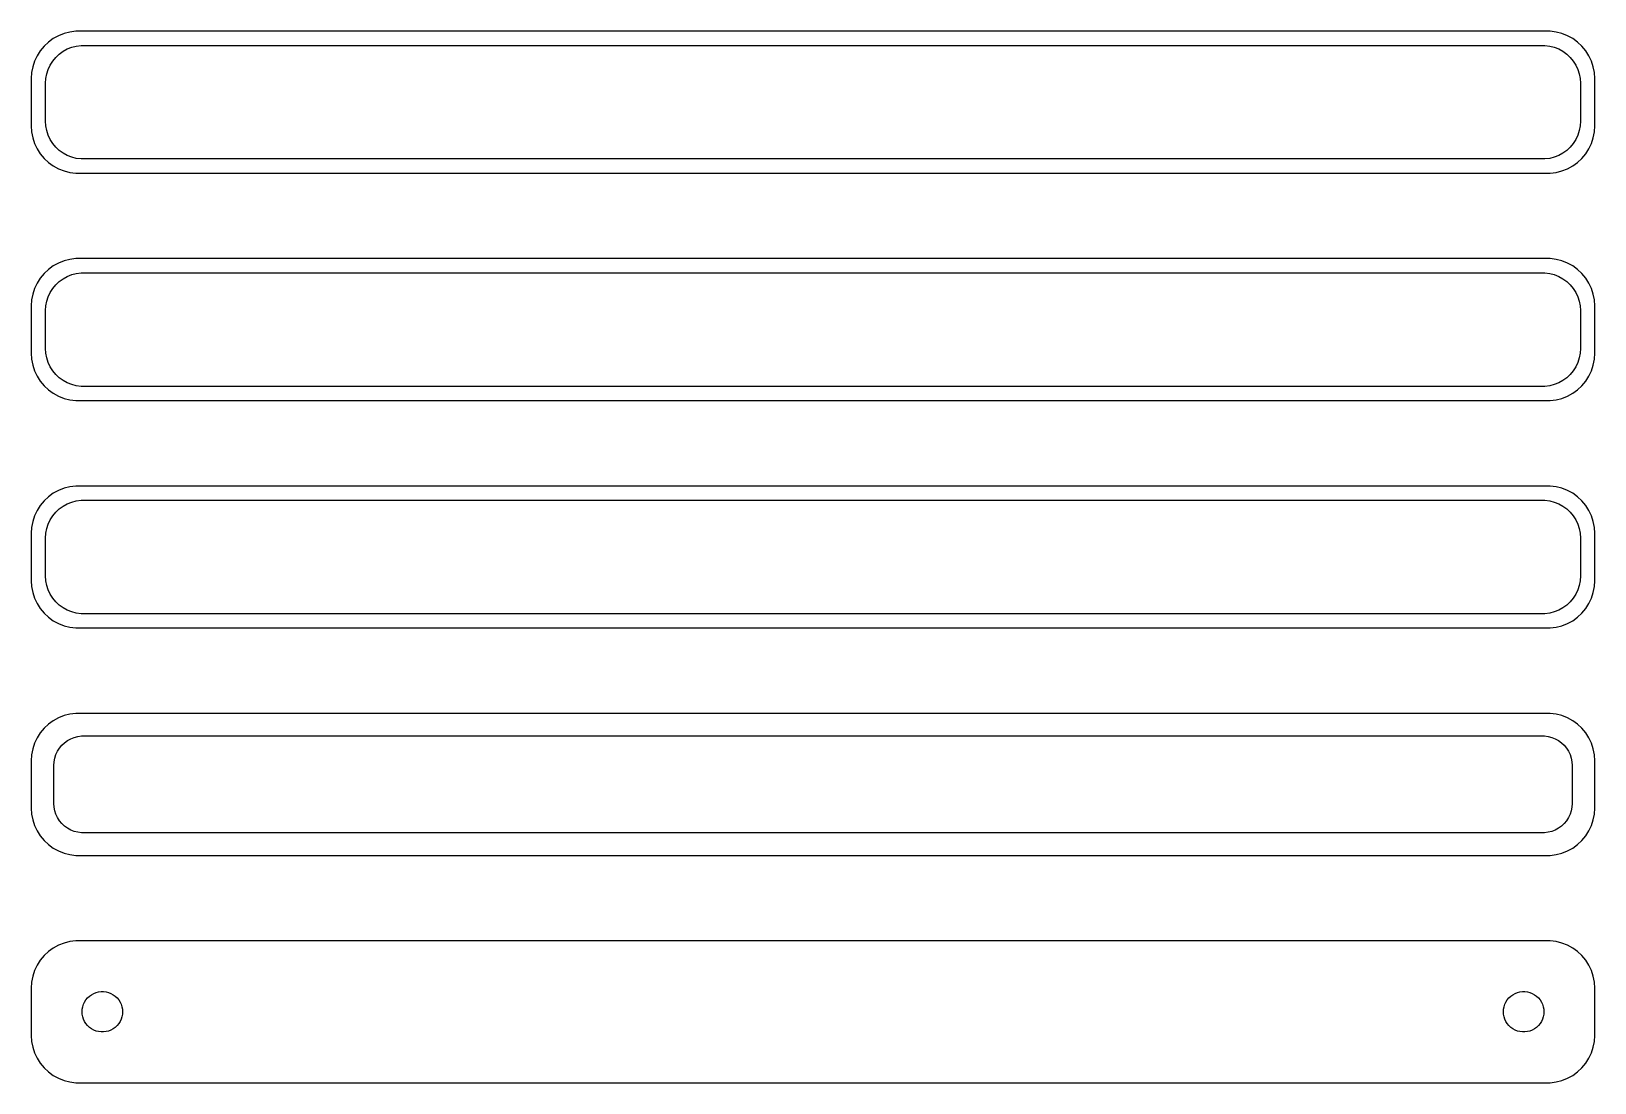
# Model space of a CAD drawing. Header units: metres. Extents: x -82 to 82, y 113 to 223.
import ezdxf

# ---------------------------------------------------------------- set-up
doc = ezdxf.new("R2010")
doc.units = ezdxf.units.M

msp = doc.modelspace()

# ---------------------------------------------------------------- linework, layer by layer
for p, q in [((-79.6289, 223.024), (-80.1791, 222.722)), ((-79.0451, 223.255), (-79.6289, 223.024)), ((-78.4369, 223.411), (-79.0451, 223.255)), ((-77.8139, 223.49), (-78.4369, 223.411)), ((77.8139, 223.49), (-77.8139, 223.49)), ((78.4369, 223.411), (77.8139, 223.49)), ((79.0451, 223.255), (78.4369, 223.411)), ((79.6289, 223.024), (79.0451, 223.255)), ((80.1791, 222.722), (79.6289, 223.024)), ((-81.5451, 221.439), (-81.8815, 220.909)), ((-81.1448, 221.923), (-81.5451, 221.439)), ((-80.6871, 222.353), (-81.1448, 221.923)), ((-80.1791, 222.722), (-80.6871, 222.353)), ((-79.5497, 221.082), (-79.1433, 221.377)), ((-79.1433, 221.377), (-78.7031, 221.619)), ((-78.7031, 221.619), (-78.2361, 221.804)), ((-78.2361, 221.804), (-77.7495, 221.929)), ((-77.7495, 221.929), (-77.2512, 221.992)), ((-77.2512, 221.992), (77.2512, 221.992)), ((77.2512, 221.992), (77.7495, 221.929)), ((77.7495, 221.929), (78.2361, 221.804)), ((78.2361, 221.804), (78.7031, 221.619)), ((78.7031, 221.619), (79.1433, 221.377)), ((79.1433, 221.377), (79.5497, 221.082)), ((80.6871, 222.353), (80.1791, 222.722)), ((81.1448, 221.923), (80.6871, 222.353)), ((81.5451, 221.439), (81.1448, 221.923)), ((81.8815, 220.909), (81.5451, 221.439)), ((-82.3429, 219.743), (-82.4606, 219.127)), ((-82.1489, 220.341), (-82.3429, 219.743)), ((-81.8815, 220.909), (-82.1489, 220.341)), ((-80.8743, 218.995), (-80.7191, 219.472)), ((-80.7191, 219.472), (-80.5052, 219.927)), ((-80.5052, 219.927), (-80.2361, 220.351)), ((-80.2361, 220.351), (-79.9159, 220.738)), ((-79.9159, 220.738), (-79.5497, 221.082)), ((79.5497, 221.082), (79.9159, 220.738)), ((79.9159, 220.738), (80.2361, 220.351)), ((80.2361, 220.351), (80.5052, 219.927)), ((80.5052, 219.927), (80.7191, 219.472)), ((80.7191, 219.472), (80.8743, 218.995)), ((82.1489, 220.341), (81.8815, 220.909)), ((82.3429, 219.743), (82.1489, 220.341)), ((82.4606, 219.127), (82.3429, 219.743)), ((-82.4606, 219.127), (-82.5, 218.5)), ((-82.5, 218.5), (-82.5, 213.5)), ((-81, 218), (-80.9685, 218.501)), ((-81, 214), (-81, 218)), ((-80.9685, 218.501), (-80.8743, 218.995)), ((80.8743, 218.995), (80.9685, 218.501)), ((80.9685, 218.501), (81, 218)), ((81, 218), (81, 214)), ((82.5, 218.5), (82.4606, 219.127)), ((82.5, 213.5), (82.5, 218.5)), ((-82.5, 213.5), (-82.4606, 212.873)), ((-82.4606, 212.873), (-82.3429, 212.257)), ((-80.9685, 213.499), (-81, 214)), ((-80.8743, 213.005), (-80.9685, 213.499)), ((-80.7191, 212.528), (-80.8743, 213.005)), ((80.8743, 213.005), (80.7191, 212.528)), ((80.9685, 213.499), (80.8743, 213.005)), ((81, 214), (80.9685, 213.499)), ((82.3429, 212.257), (82.4606, 212.873)), ((82.4606, 212.873), (82.5, 213.5)), ((-82.3429, 212.257), (-82.1489, 211.659)), ((-82.1489, 211.659), (-81.8815, 211.091)), ((-80.5052, 212.073), (-80.7191, 212.528)), ((-80.2361, 211.649), (-80.5052, 212.073)), ((-79.9159, 211.262), (-80.2361, 211.649)), ((-79.5497, 210.918), (-79.9159, 211.262)), ((79.9159, 211.262), (79.5497, 210.918)), ((80.2361, 211.649), (79.9159, 211.262)), ((80.5052, 212.073), (80.2361, 211.649)), ((80.7191, 212.528), (80.5052, 212.073)), ((81.8815, 211.091), (82.1489, 211.659)), ((82.1489, 211.659), (82.3429, 212.257)), ((-81.8815, 211.091), (-81.5451, 210.561)), ((-81.5451, 210.561), (-81.1448, 210.077)), ((-81.1448, 210.077), (-80.6871, 209.647)), ((-80.6871, 209.647), (-80.1791, 209.278)), ((-79.1433, 210.623), (-79.5497, 210.918)), ((-78.7031, 210.381), (-79.1433, 210.623)), ((-78.2361, 210.196), (-78.7031, 210.381)), ((-77.7495, 210.071), (-78.2361, 210.196)), ((-77.2512, 210.008), (-77.7495, 210.071)), ((77.2512, 210.008), (-77.2512, 210.008)), ((77.7495, 210.071), (77.2512, 210.008)), ((78.2361, 210.196), (77.7495, 210.071)), ((78.7031, 210.381), (78.2361, 210.196)), ((79.1433, 210.623), (78.7031, 210.381)), ((79.5497, 210.918), (79.1433, 210.623)), ((80.1791, 209.278), (80.6871, 209.647)), ((80.6871, 209.647), (81.1448, 210.077)), ((81.1448, 210.077), (81.5451, 210.561)), ((81.5451, 210.561), (81.8815, 211.091)), ((-80.1791, 209.278), (-79.6289, 208.976)), ((-79.6289, 208.976), (-79.0451, 208.745)), ((-79.0451, 208.745), (-78.4369, 208.589)), ((-78.4369, 208.589), (-77.8139, 208.51)), ((-77.8139, 208.51), (77.8139, 208.51)), ((77.8139, 208.51), (78.4369, 208.589)), ((78.4369, 208.589), (79.0451, 208.745)), ((79.0451, 208.745), (79.6289, 208.976)), ((79.6289, 208.976), (80.1791, 209.278)), ((-80.6871, 198.353), (-81.1448, 197.923)), ((-80.1791, 198.722), (-80.6871, 198.353)), ((-79.6289, 199.024), (-80.1791, 198.722)), ((-79.0451, 199.255), (-79.6289, 199.024)), ((-78.4369, 199.411), (-79.0451, 199.255)), ((-77.8139, 199.49), (-78.4369, 199.411)), ((77.8139, 199.49), (-77.8139, 199.49)), ((78.4369, 199.411), (77.8139, 199.49)), ((79.0451, 199.255), (78.4369, 199.411)), ((79.6289, 199.024), (79.0451, 199.255)), ((80.1791, 198.722), (79.6289, 199.024)), ((80.6871, 198.353), (80.1791, 198.722)), ((81.1448, 197.923), (80.6871, 198.353)), ((-81.8815, 196.909), (-82.1489, 196.341)), ((-81.5451, 197.439), (-81.8815, 196.909)), ((-81.1448, 197.923), (-81.5451, 197.439)), ((-80.5052, 195.927), (-80.2361, 196.351)), ((-80.2361, 196.351), (-79.9159, 196.738)), ((-79.9159, 196.738), (-79.5497, 197.082)), ((-79.5497, 197.082), (-79.1433, 197.377)), ((-79.1433, 197.377), (-78.7031, 197.619)), ((-78.7031, 197.619), (-78.2361, 197.804)), ((-78.2361, 197.804), (-77.7495, 197.929)), ((-77.7495, 197.929), (-77.2512, 197.992)), ((-77.2512, 197.992), (77.2512, 197.992)), ((77.2512, 197.992), (77.7495, 197.929)), ((77.7495, 197.929), (78.2361, 197.804)), ((78.2361, 197.804), (78.7031, 197.619)), ((78.7031, 197.619), (79.1433, 197.377)), ((79.1433, 197.377), (79.5497, 197.082)), ((79.5497, 197.082), (79.9159, 196.738)), ((79.9159, 196.738), (80.2361, 196.351)), ((80.2361, 196.351), (80.5052, 195.927)), ((81.5451, 197.439), (81.1448, 197.923)), ((81.8815, 196.909), (81.5451, 197.439)), ((82.1489, 196.341), (81.8815, 196.909)), ((-82.4606, 195.127), (-82.5, 194.5)), ((-82.3429, 195.743), (-82.4606, 195.127)), ((-82.1489, 196.341), (-82.3429, 195.743)), ((-80.9685, 194.501), (-80.8743, 194.995)), ((-80.8743, 194.995), (-80.7191, 195.472)), ((-80.7191, 195.472), (-80.5052, 195.927)), ((80.5052, 195.927), (80.7191, 195.472)), ((80.7191, 195.472), (80.8743, 194.995)), ((80.8743, 194.995), (80.9685, 194.501)), ((82.3429, 195.743), (82.1489, 196.341)), ((82.4606, 195.127), (82.3429, 195.743)), ((82.5, 194.5), (82.4606, 195.127)), ((-82.5, 194.5), (-82.5, 189.5)), ((-81, 194), (-80.9685, 194.501)), ((-81, 190), (-81, 194)), ((80.9685, 194.501), (81, 194)), ((81, 194), (81, 190)), ((82.5, 189.5), (82.5, 194.5)), ((-80.9685, 189.499), (-81, 190)), ((81, 190), (80.9685, 189.499)), ((-82.5, 189.5), (-82.4606, 188.873)), ((-82.4606, 188.873), (-82.3429, 188.257)), ((-82.3429, 188.257), (-82.1489, 187.659)), ((-80.8743, 189.005), (-80.9685, 189.499)), ((-80.7191, 188.528), (-80.8743, 189.005)), ((-80.5052, 188.073), (-80.7191, 188.528)), ((80.7191, 188.528), (80.5052, 188.073)), ((80.8743, 189.005), (80.7191, 188.528)), ((80.9685, 189.499), (80.8743, 189.005)), ((82.1489, 187.659), (82.3429, 188.257)), ((82.3429, 188.257), (82.4606, 188.873)), ((82.4606, 188.873), (82.5, 189.5)), ((-82.1489, 187.659), (-81.8815, 187.091)), ((-81.8815, 187.091), (-81.5451, 186.561)), ((-81.5451, 186.561), (-81.1448, 186.077)), ((-80.2361, 187.649), (-80.5052, 188.073)), ((-79.9159, 187.262), (-80.2361, 187.649)), ((-79.5497, 186.918), (-79.9159, 187.262)), ((-79.1433, 186.623), (-79.5497, 186.918)), ((-78.7031, 186.381), (-79.1433, 186.623)), ((79.1433, 186.623), (78.7031, 186.381)), ((79.5497, 186.918), (79.1433, 186.623)), ((79.9159, 187.262), (79.5497, 186.918)), ((80.2361, 187.649), (79.9159, 187.262)), ((80.5052, 188.073), (80.2361, 187.649)), ((81.1448, 186.077), (81.5451, 186.561)), ((81.5451, 186.561), (81.8815, 187.091)), ((81.8815, 187.091), (82.1489, 187.659)), ((-81.1448, 186.077), (-80.6871, 185.647)), ((-80.6871, 185.647), (-80.1791, 185.278)), ((-80.1791, 185.278), (-79.6289, 184.976)), ((-79.6289, 184.976), (-79.0451, 184.745)), ((-78.2361, 186.196), (-78.7031, 186.381)), ((-77.7495, 186.071), (-78.2361, 186.196)), ((-77.2512, 186.008), (-77.7495, 186.071)), ((77.2512, 186.008), (-77.2512, 186.008)), ((77.7495, 186.071), (77.2512, 186.008)), ((78.2361, 186.196), (77.7495, 186.071)), ((78.7031, 186.381), (78.2361, 186.196)), ((79.0451, 184.745), (79.6289, 184.976)), ((79.6289, 184.976), (80.1791, 185.278)), ((80.1791, 185.278), (80.6871, 185.647)), ((80.6871, 185.647), (81.1448, 186.077)), ((-79.0451, 184.745), (-78.4369, 184.589)), ((-78.4369, 184.589), (-77.8139, 184.51)), ((-77.8139, 184.51), (77.8139, 184.51)), ((77.8139, 184.51), (78.4369, 184.589)), ((78.4369, 184.589), (79.0451, 184.745)), ((-79.6289, 175.024), (-80.1791, 174.722)), ((-79.0451, 175.255), (-79.6289, 175.024)), ((-78.4369, 175.411), (-79.0451, 175.255)), ((-77.8139, 175.49), (-78.4369, 175.411)), ((77.8139, 175.49), (-77.8139, 175.49)), ((78.4369, 175.411), (77.8139, 175.49)), ((79.0451, 175.255), (78.4369, 175.411)), ((79.6289, 175.024), (79.0451, 175.255)), ((80.1791, 174.722), (79.6289, 175.024)), ((-81.5451, 173.439), (-81.8815, 172.909)), ((-81.1448, 173.923), (-81.5451, 173.439)), ((-80.6871, 174.353), (-81.1448, 173.923)), ((-80.1791, 174.722), (-80.6871, 174.353)), ((-79.5497, 173.082), (-79.1433, 173.377)), ((-79.1433, 173.377), (-78.7031, 173.619)), ((-78.7031, 173.619), (-78.2361, 173.804)), ((-78.2361, 173.804), (-77.7495, 173.929)), ((-77.7495, 173.929), (-77.2512, 173.992)), ((-77.2512, 173.992), (77.2512, 173.992)), ((77.2512, 173.992), (77.7495, 173.929)), ((77.7495, 173.929), (78.2361, 173.804)), ((78.2361, 173.804), (78.7031, 173.619)), ((78.7031, 173.619), (79.1433, 173.377)), ((79.1433, 173.377), (79.5497, 173.082)), ((80.6871, 174.353), (80.1791, 174.722)), ((81.1448, 173.923), (80.6871, 174.353)), ((81.5451, 173.439), (81.1448, 173.923)), ((81.8815, 172.909), (81.5451, 173.439)), ((-82.3429, 171.743), (-82.4606, 171.127)), ((-82.1489, 172.341), (-82.3429, 171.743)), ((-81.8815, 172.909), (-82.1489, 172.341)), ((-80.7191, 171.472), (-80.5052, 171.927)), ((-80.5052, 171.927), (-80.2361, 172.351)), ((-80.2361, 172.351), (-79.9159, 172.738)), ((-79.9159, 172.738), (-79.5497, 173.082)), ((79.5497, 173.082), (79.9159, 172.738)), ((79.9159, 172.738), (80.2361, 172.351)), ((80.2361, 172.351), (80.5052, 171.927)), ((80.5052, 171.927), (80.7191, 171.472)), ((82.1489, 172.341), (81.8815, 172.909)), ((82.3429, 171.743), (82.1489, 172.341)), ((82.4606, 171.127), (82.3429, 171.743)), ((-82.4606, 171.127), (-82.5, 170.5)), ((-82.5, 170.5), (-82.5, 165.5)), ((-81, 170), (-80.9685, 170.501)), ((-81, 166), (-81, 170)), ((-80.9685, 170.501), (-80.8743, 170.995)), ((-80.8743, 170.995), (-80.7191, 171.472)), ((80.7191, 171.472), (80.8743, 170.995)), ((80.8743, 170.995), (80.9685, 170.501)), ((80.9685, 170.501), (81, 170)), ((81, 170), (81, 166)), ((82.5, 170.5), (82.4606, 171.127)), ((82.5, 165.5), (82.5, 170.5)), ((-82.5, 165.5), (-82.4606, 164.873)), ((-80.9685, 165.499), (-81, 166)), ((-80.8743, 165.005), (-80.9685, 165.499)), ((-80.7191, 164.528), (-80.8743, 165.005)), ((80.8743, 165.005), (80.7191, 164.528)), ((80.9685, 165.499), (80.8743, 165.005)), ((81, 166), (80.9685, 165.499)), ((82.4606, 164.873), (82.5, 165.5)), ((-82.4606, 164.873), (-82.3429, 164.257)), ((-82.3429, 164.257), (-82.1489, 163.659)), ((-82.1489, 163.659), (-81.8815, 163.091)), ((-80.5052, 164.073), (-80.7191, 164.528)), ((-80.2361, 163.649), (-80.5052, 164.073)), ((-79.9159, 163.262), (-80.2361, 163.649)), ((80.2361, 163.649), (79.9159, 163.262)), ((80.5052, 164.073), (80.2361, 163.649)), ((80.7191, 164.528), (80.5052, 164.073)), ((81.8815, 163.091), (82.1489, 163.659)), ((82.1489, 163.659), (82.3429, 164.257)), ((82.3429, 164.257), (82.4606, 164.873)), ((-81.8815, 163.091), (-81.5451, 162.561)), ((-81.5451, 162.561), (-81.1448, 162.077)), ((-81.1448, 162.077), (-80.6871, 161.647)), ((-79.5497, 162.918), (-79.9159, 163.262)), ((-79.1433, 162.623), (-79.5497, 162.918)), ((-78.7031, 162.381), (-79.1433, 162.623)), ((-78.2361, 162.196), (-78.7031, 162.381)), ((-77.7495, 162.071), (-78.2361, 162.196)), ((-77.2512, 162.008), (-77.7495, 162.071)), ((77.2512, 162.008), (-77.2512, 162.008)), ((77.7495, 162.071), (77.2512, 162.008)), ((78.2361, 162.196), (77.7495, 162.071)), ((78.7031, 162.381), (78.2361, 162.196)), ((79.1433, 162.623), (78.7031, 162.381)), ((79.5497, 162.918), (79.1433, 162.623)), ((79.9159, 163.262), (79.5497, 162.918)), ((80.6871, 161.647), (81.1448, 162.077)), ((81.1448, 162.077), (81.5451, 162.561)), ((81.5451, 162.561), (81.8815, 163.091)), ((-80.6871, 161.647), (-80.1791, 161.278)), ((-80.1791, 161.278), (-79.6289, 160.976)), ((-79.6289, 160.976), (-79.0451, 160.745)), ((-79.0451, 160.745), (-78.4369, 160.589)), ((-78.4369, 160.589), (-77.8139, 160.51)), ((-77.8139, 160.51), (77.8139, 160.51)), ((77.8139, 160.51), (78.4369, 160.589)), ((78.4369, 160.589), (79.0451, 160.745)), ((79.0451, 160.745), (79.6289, 160.976)), ((79.6289, 160.976), (80.1791, 161.278)), ((80.1791, 161.278), (80.6871, 161.647)), ((-80.6871, 150.353), (-81.1448, 149.923)), ((-80.1791, 150.722), (-80.6871, 150.353)), ((-79.6289, 151.024), (-80.1791, 150.722)), ((-79.0451, 151.255), (-79.6289, 151.024)), ((-78.4369, 151.411), (-79.0451, 151.255)), ((-77.8139, 151.49), (-78.4369, 151.411)), ((77.8139, 151.49), (-77.8139, 151.49)), ((78.4369, 151.411), (77.8139, 151.49)), ((79.0451, 151.255), (78.4369, 151.411)), ((79.6289, 151.024), (79.0451, 151.255)), ((80.1791, 150.722), (79.6289, 151.024)), ((80.6871, 150.353), (80.1791, 150.722)), ((81.1448, 149.923), (80.6871, 150.353)), ((-81.8815, 148.909), (-82.1489, 148.341)), ((-81.5451, 149.439), (-81.8815, 148.909)), ((-81.1448, 149.923), (-81.5451, 149.439)), ((-78.9843, 148.399), (-78.668, 148.628)), ((-78.668, 148.628), (-78.3254, 148.817)), ((-78.3254, 148.817), (-77.9619, 148.961)), ((-77.9619, 148.961), (-77.5833, 149.058)), ((-77.5833, 149.058), (-77.1955, 149.107)), ((-77.1955, 149.107), (77.1955, 149.107)), ((77.1955, 149.107), (77.5833, 149.058)), ((77.5833, 149.058), (77.9619, 148.961)), ((77.9619, 148.961), (78.3254, 148.817)), ((78.3254, 148.817), (78.668, 148.628)), ((78.668, 148.628), (78.9843, 148.399)), ((81.5451, 149.439), (81.1448, 149.923)), ((81.8815, 148.909), (81.5451, 149.439)), ((82.1489, 148.341), (81.8815, 148.909)), ((-82.4606, 147.127), (-82.5, 146.5)), ((-82.3429, 147.743), (-82.4606, 147.127)), ((-82.1489, 148.341), (-82.3429, 147.743)), ((-80.0151, 146.774), (-79.8943, 147.146)), ((-79.8943, 147.146), (-79.7279, 147.5)), ((-79.7279, 147.5), (-79.5184, 147.83)), ((-79.5184, 147.83), (-79.2692, 148.131)), ((-79.2692, 148.131), (-78.9843, 148.399)), ((78.9843, 148.399), (79.2692, 148.131)), ((79.2692, 148.131), (79.5184, 147.83)), ((79.5184, 147.83), (79.7279, 147.5)), ((79.7279, 147.5), (79.8943, 147.146)), ((79.8943, 147.146), (80.0151, 146.774)), ((82.3429, 147.743), (82.1489, 148.341)), ((82.4606, 147.127), (82.3429, 147.743)), ((82.5, 146.5), (82.4606, 147.127)), ((-82.5, 146.5), (-82.5, 141.5)), ((-80.1129, 146), (-80.0884, 146.39)), ((-80.1129, 142), (-80.1129, 146)), ((-80.0884, 146.39), (-80.0151, 146.774)), ((80.0151, 146.774), (80.0884, 146.39)), ((80.0884, 146.39), (80.1129, 146)), ((80.1129, 146), (80.1129, 142)), ((82.5, 141.5), (82.5, 146.5)), ((-80.0884, 141.61), (-80.1129, 142)), ((80.1129, 142), (80.0884, 141.61)), ((-82.5, 141.5), (-82.4606, 140.873)), ((-82.4606, 140.873), (-82.3429, 140.257)), ((-82.3429, 140.257), (-82.1489, 139.659)), ((-80.0151, 141.226), (-80.0884, 141.61)), ((-79.8943, 140.854), (-80.0151, 141.226)), ((-79.7279, 140.5), (-79.8943, 140.854)), ((-79.5184, 140.17), (-79.7279, 140.5)), ((79.7279, 140.5), (79.5184, 140.17)), ((79.8943, 140.854), (79.7279, 140.5)), ((80.0151, 141.226), (79.8943, 140.854)), ((80.0884, 141.61), (80.0151, 141.226)), ((82.1489, 139.659), (82.3429, 140.257)), ((82.3429, 140.257), (82.4606, 140.873)), ((82.4606, 140.873), (82.5, 141.5)), ((-82.1489, 139.659), (-81.8815, 139.091)), ((-81.8815, 139.091), (-81.5451, 138.561)), ((-79.2692, 139.869), (-79.5184, 140.17)), ((-78.9843, 139.601), (-79.2692, 139.869)), ((-78.668, 139.372), (-78.9843, 139.601)), ((-78.3254, 139.183), (-78.668, 139.372)), ((-77.9619, 139.039), (-78.3254, 139.183)), ((-77.5833, 138.942), (-77.9619, 139.039)), ((-77.1955, 138.893), (-77.5833, 138.942)), ((77.1955, 138.893), (-77.1955, 138.893)), ((77.5833, 138.942), (77.1955, 138.893)), ((77.9619, 139.039), (77.5833, 138.942)), ((78.3254, 139.183), (77.9619, 139.039)), ((78.668, 139.372), (78.3254, 139.183)), ((78.9843, 139.601), (78.668, 139.372)), ((79.2692, 139.869), (78.9843, 139.601)), ((79.5184, 140.17), (79.2692, 139.869)), ((81.5451, 138.561), (81.8815, 139.091)), ((81.8815, 139.091), (82.1489, 139.659)), ((-81.5451, 138.561), (-81.1448, 138.077)), ((-81.1448, 138.077), (-80.6871, 137.647)), ((-80.6871, 137.647), (-80.1791, 137.278)), ((-80.1791, 137.278), (-79.6289, 136.976)), ((-79.6289, 136.976), (-79.0451, 136.745)), ((79.0451, 136.745), (79.6289, 136.976)), ((79.6289, 136.976), (80.1791, 137.278)), ((80.1791, 137.278), (80.6871, 137.647)), ((80.6871, 137.647), (81.1448, 138.077)), ((81.1448, 138.077), (81.5451, 138.561)), ((-79.0451, 136.745), (-78.4369, 136.589)), ((-78.4369, 136.589), (-77.8139, 136.51)), ((-77.8139, 136.51), (77.8139, 136.51)), ((77.8139, 136.51), (78.4369, 136.589)), ((78.4369, 136.589), (79.0451, 136.745)), ((-79.0451, 127.255), (-79.6289, 127.024)), ((-78.4369, 127.411), (-79.0451, 127.255)), ((-77.8139, 127.49), (-78.4369, 127.411)), ((77.8139, 127.49), (-77.8139, 127.49)), ((78.4369, 127.411), (77.8139, 127.49)), ((79.0451, 127.255), (78.4369, 127.411)), ((79.6289, 127.024), (79.0451, 127.255)), ((-81.5451, 125.439), (-81.8815, 124.909)), ((-81.1448, 125.923), (-81.5451, 125.439)), ((-80.6871, 126.353), (-81.1448, 125.923)), ((-80.1791, 126.722), (-80.6871, 126.353)), ((-79.6289, 127.024), (-80.1791, 126.722)), ((80.1791, 126.722), (79.6289, 127.024)), ((80.6871, 126.353), (80.1791, 126.722)), ((81.1448, 125.923), (80.6871, 126.353)), ((81.5451, 125.439), (81.1448, 125.923)), ((81.8815, 124.909), (81.5451, 125.439)), ((-82.1489, 124.341), (-82.3429, 123.743)), ((-81.8815, 124.909), (-82.1489, 124.341)), ((82.1489, 124.341), (81.8815, 124.909)), ((82.3429, 123.743), (82.1489, 124.341)), ((-82.4606, 123.127), (-82.5, 122.5)), ((-82.5, 122.5), (-82.5, 117.5)), ((-82.3429, 123.743), (-82.4606, 123.127)), ((-75.4001, 122.097), (-75.1341, 122.131)), ((-75.1341, 122.131), (-74.8659, 122.131)), ((-74.8659, 122.131), (-74.5999, 122.097)), ((74.5999, 122.097), (74.8659, 122.131)), ((74.8659, 122.131), (75.1341, 122.131)), ((75.1341, 122.131), (75.4001, 122.097)), ((82.4606, 123.127), (82.3429, 123.743)), ((82.5, 122.5), (82.4606, 123.127)), ((82.5, 117.5), (82.5, 122.5)), ((-77.1185, 120.268), (-77.0682, 120.531)), ((-77.0682, 120.531), (-76.9853, 120.786)), ((-76.9853, 120.786), (-76.8712, 121.029)), ((-76.8712, 121.029), (-76.7275, 121.255)), ((-76.7275, 121.255), (-76.5566, 121.462)), ((-76.5566, 121.462), (-76.3611, 121.645)), ((-76.3611, 121.645), (-76.1441, 121.803)), ((-76.1441, 121.803), (-75.9092, 121.932)), ((-75.9092, 121.932), (-75.6598, 122.031)), ((-75.6598, 122.031), (-75.4001, 122.097)), ((-74.5999, 122.097), (-74.3401, 122.031)), ((-74.3401, 122.031), (-74.0908, 121.932)), ((-74.0908, 121.932), (-73.8559, 121.803)), ((-73.8559, 121.803), (-73.6389, 121.645)), ((-73.6389, 121.645), (-73.4434, 121.462)), ((-73.4434, 121.462), (-73.2725, 121.255)), ((-73.2725, 121.255), (-73.1288, 121.029)), ((-73.1288, 121.029), (-73.0146, 120.786)), ((-73.0146, 120.786), (-72.9318, 120.531)), ((-72.9318, 120.531), (-72.8815, 120.268)), ((72.8815, 120.268), (72.9318, 120.531)), ((72.9318, 120.531), (73.0146, 120.786)), ((73.0146, 120.786), (73.1288, 121.029)), ((73.1288, 121.029), (73.2725, 121.255)), ((73.2725, 121.255), (73.4434, 121.462)), ((73.4434, 121.462), (73.6389, 121.645)), ((73.6389, 121.645), (73.8559, 121.803)), ((73.8559, 121.803), (74.0908, 121.932)), ((74.0908, 121.932), (74.3401, 122.031)), ((74.3401, 122.031), (74.5999, 122.097)), ((75.4001, 122.097), (75.6598, 122.031)), ((75.6598, 122.031), (75.9092, 121.932)), ((75.9092, 121.932), (76.1441, 121.803)), ((76.1441, 121.803), (76.3611, 121.645)), ((76.3611, 121.645), (76.5566, 121.462)), ((76.5566, 121.462), (76.7275, 121.255)), ((76.7275, 121.255), (76.8712, 121.029)), ((76.8712, 121.029), (76.9853, 120.786)), ((76.9853, 120.786), (77.0682, 120.531)), ((77.0682, 120.531), (77.1185, 120.268)), ((-77.1353, 120), (-77.1185, 120.268)), ((-77.1185, 119.732), (-77.1353, 120)), ((-77.0682, 119.469), (-77.1185, 119.732)), ((-76.9853, 119.214), (-77.0682, 119.469)), ((-76.8712, 118.971), (-76.9853, 119.214)), ((-76.7275, 118.745), (-76.8712, 118.971)), ((-73.1288, 118.971), (-73.2725, 118.745)), ((-73.0146, 119.214), (-73.1288, 118.971)), ((-72.9318, 119.469), (-73.0146, 119.214)), ((-72.8815, 119.732), (-72.9318, 119.469)), ((-72.8815, 120.268), (-72.8647, 120)), ((-72.8647, 120), (-72.8815, 119.732)), ((72.8647, 120), (72.8815, 120.268)), ((72.8815, 119.732), (72.8647, 120)), ((72.9318, 119.469), (72.8815, 119.732)), ((73.0146, 119.214), (72.9318, 119.469)), ((73.1288, 118.971), (73.0146, 119.214)), ((73.2725, 118.745), (73.1288, 118.971)), ((76.8712, 118.971), (76.7275, 118.745)), ((76.9853, 119.214), (76.8712, 118.971)), ((77.0682, 119.469), (76.9853, 119.214)), ((77.1185, 119.732), (77.0682, 119.469)), ((77.1185, 120.268), (77.1353, 120)), ((77.1353, 120), (77.1185, 119.732)), ((-82.5, 117.5), (-82.4606, 116.873)), ((-76.5566, 118.538), (-76.7275, 118.745)), ((-76.3611, 118.355), (-76.5566, 118.538)), ((-76.1441, 118.197), (-76.3611, 118.355)), ((-75.9092, 118.068), (-76.1441, 118.197)), ((-75.6598, 117.969), (-75.9092, 118.068)), ((-75.4001, 117.903), (-75.6598, 117.969)), ((-75.1341, 117.869), (-75.4001, 117.903)), ((-74.8659, 117.869), (-75.1341, 117.869)), ((-74.5999, 117.903), (-74.8659, 117.869)), ((-74.3401, 117.969), (-74.5999, 117.903)), ((-74.0908, 118.068), (-74.3401, 117.969)), ((-73.8559, 118.197), (-74.0908, 118.068)), ((-73.6389, 118.355), (-73.8559, 118.197)), ((-73.4434, 118.538), (-73.6389, 118.355)), ((-73.2725, 118.745), (-73.4434, 118.538)), ((73.4434, 118.538), (73.2725, 118.745)), ((73.6389, 118.355), (73.4434, 118.538)), ((73.8559, 118.197), (73.6389, 118.355)), ((74.0908, 118.068), (73.8559, 118.197)), ((74.3401, 117.969), (74.0908, 118.068)), ((74.5999, 117.903), (74.3401, 117.969)), ((74.8659, 117.869), (74.5999, 117.903)), ((75.1341, 117.869), (74.8659, 117.869)), ((75.4001, 117.903), (75.1341, 117.869)), ((75.6598, 117.969), (75.4001, 117.903)), ((75.9092, 118.068), (75.6598, 117.969)), ((76.1441, 118.197), (75.9092, 118.068)), ((76.3611, 118.355), (76.1441, 118.197)), ((76.5566, 118.538), (76.3611, 118.355)), ((76.7275, 118.745), (76.5566, 118.538)), ((82.4606, 116.873), (82.5, 117.5)), ((-82.4606, 116.873), (-82.3429, 116.257)), ((-82.3429, 116.257), (-82.1489, 115.659)), ((-82.1489, 115.659), (-81.8815, 115.091)), ((81.8815, 115.091), (82.1489, 115.659)), ((82.1489, 115.659), (82.3429, 116.257)), ((82.3429, 116.257), (82.4606, 116.873)), ((-81.8815, 115.091), (-81.5451, 114.561)), ((-81.5451, 114.561), (-81.1448, 114.077)), ((-81.1448, 114.077), (-80.6871, 113.647)), ((80.6871, 113.647), (81.1448, 114.077)), ((81.1448, 114.077), (81.5451, 114.561)), ((81.5451, 114.561), (81.8815, 115.091)), ((-80.6871, 113.647), (-80.1791, 113.278)), ((-80.1791, 113.278), (-79.6289, 112.976)), ((-79.6289, 112.976), (-79.0451, 112.745)), ((-79.0451, 112.745), (-78.4369, 112.589)), ((-78.4369, 112.589), (-77.8139, 112.51)), ((-77.8139, 112.51), (77.8139, 112.51)), ((77.8139, 112.51), (78.4369, 112.589)), ((78.4369, 112.589), (79.0451, 112.745)), ((79.0451, 112.745), (79.6289, 112.976)), ((79.6289, 112.976), (80.1791, 113.278)), ((80.1791, 113.278), (80.6871, 113.647))]:
    msp.add_line(p, q)

doc.saveas('drawing.dxf')
